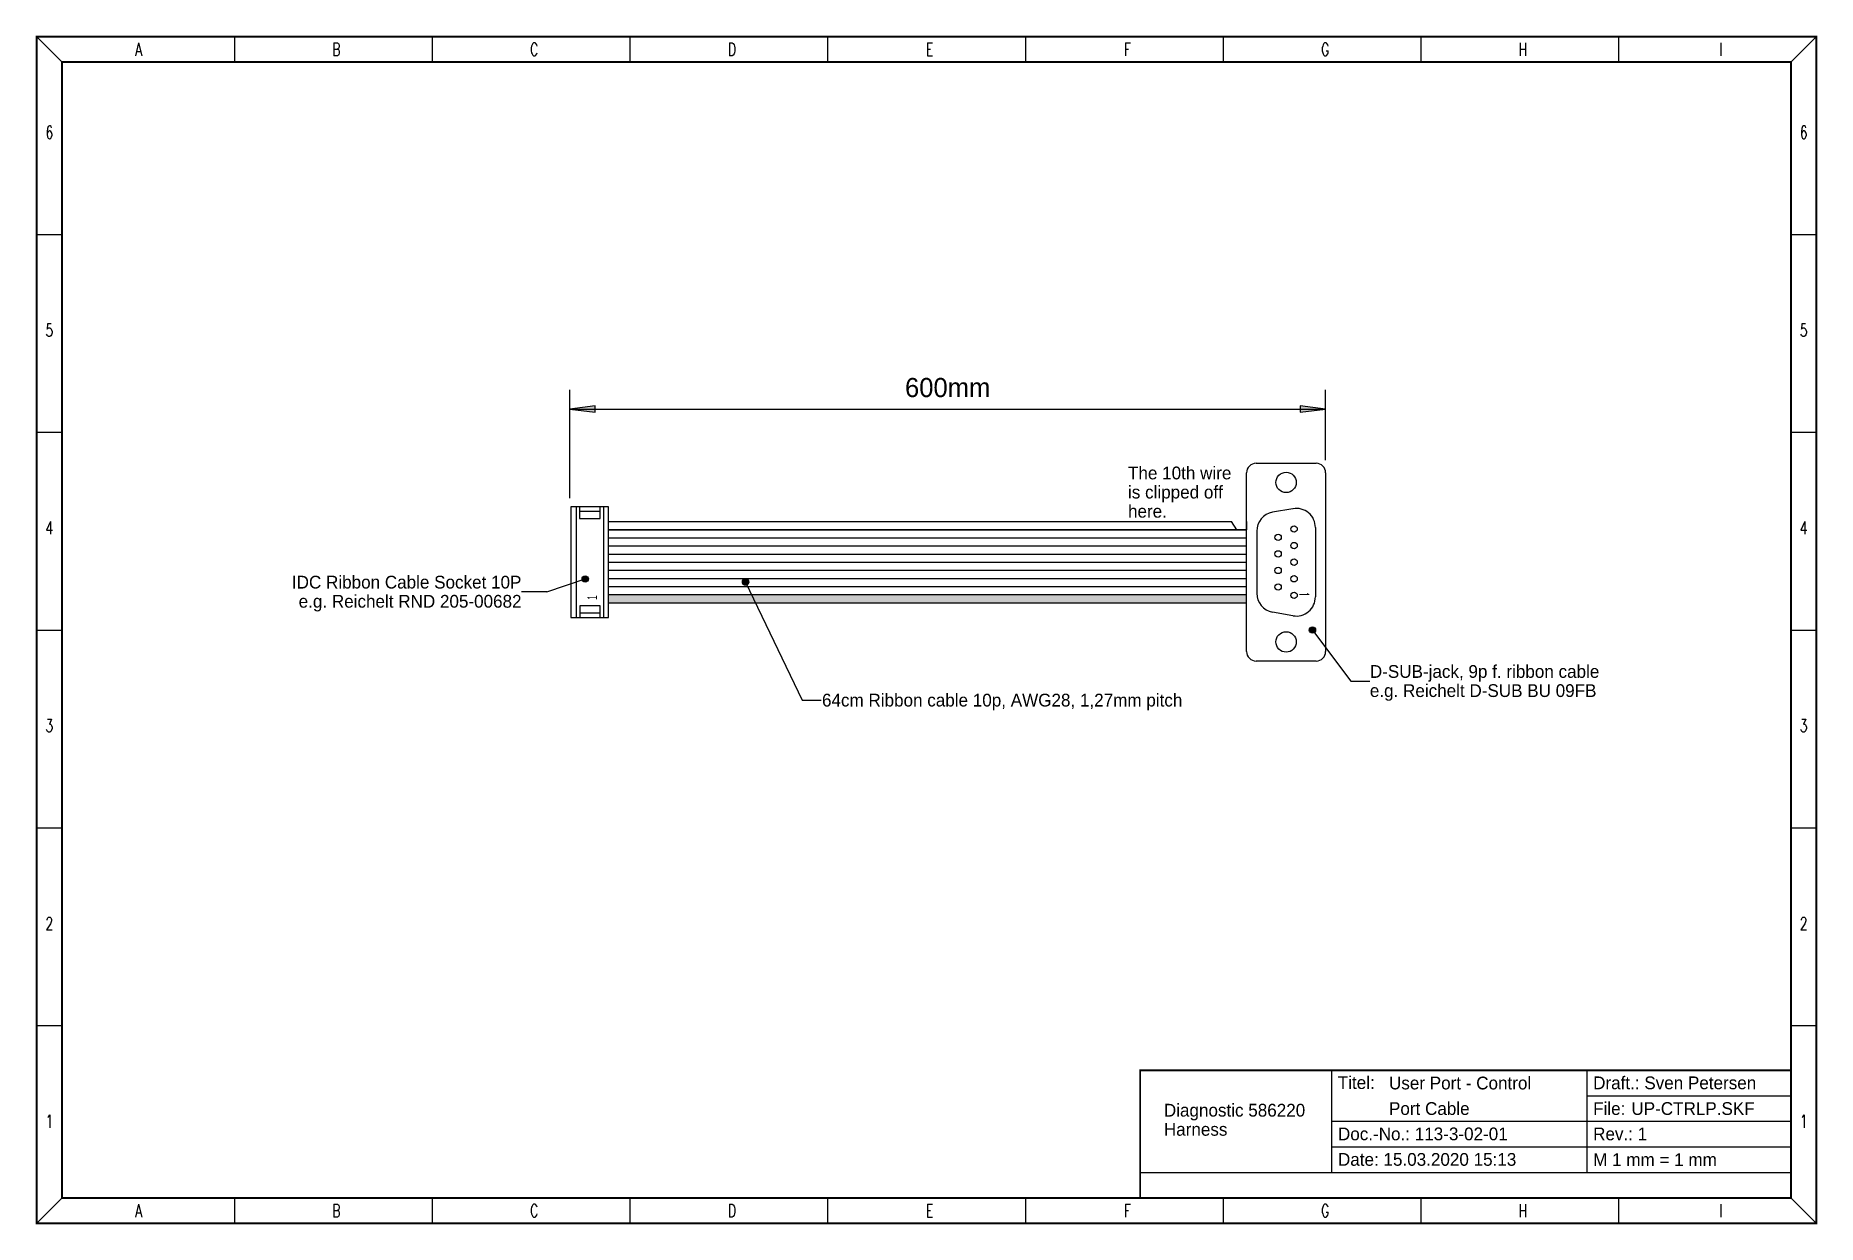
# Model space of a CAD drawing. Extents: x 11 to 290, y 6 to 192.
import ezdxf
from ezdxf.enums import TextEntityAlignment as Align

# ---------------------------------------------------------------- set-up
doc = ezdxf.new("R2010")
doc.units = 0
for name, color, linetype in [('BEMASSUNG', 7, 'Continuous'), ('RAHMEN', 7, 'Continuous'), ('ZEICHNUNG', 7, 'Continuous')]:
    doc.layers.add(name, color=color, linetype=linetype)
doc.styles.add('FUTURALTBT', font='FUTURAL.TTF')
doc.styles.add('ROMANS', font='romans__.ttf')

# ---------------------------------------------------------------- blocks, each defined once
blk = doc.blocks.new('LONGARROW')
at = {"layer": 'BEMASSUNG', "linetype": 'Continuous'}
blk.add_hatch(color=0, dxfattribs=at).paths.add_polyline_path([(0, 0), (50.8, -6.35), (50.8, 6.35)])
at = {"layer": 'BEMASSUNG', "color": 0, "linetype": 'Continuous'}
blk.add_lwpolyline([(0, 0), (50.8, -6.35), (50.8, 6.35), (0, 0)], dxfattribs=at)

msp = doc.modelspace()

# ---------------------------------------------------------------- hatches: boundary and pattern name
at = {"layer": 'BEMASSUNG', "linetype": 'Continuous'}
for points in [[(97.5, 107, 1), (96.5, 107, 1)], [(122.64, 106.51, 1), (121.64, 106.51, 1)], [(211.5, 99, 1), (210.5, 99, 1)]]:
    msp.add_hatch(color=7, dxfattribs=at).paths.add_polyline_path(points)
at = {"layer": 'ZEICHNUNG', "linetype": 'Continuous'}
msp.add_hatch(color=1, dxfattribs=at).paths.add_polyline_path([(100.67, 104.55), (100.67, 103.28), (200.67, 103.28), (200.67, 104.55)])

# ---------------------------------------------------------------- linework, layer by layer
at = {"layer": 'BEMASSUNG', "color": 7, "linetype": 'Continuous'}
for p, q in [((94.57, 119.68), (94.57, 136.63)), ((213.07, 125.63), (213.07, 136.63)), ((94.57, 133.63), (213.07, 133.63)), ((199.15, 114.71), (198.33, 115.98)), ((91, 105), (97, 107)), ((122.14, 106.51), (131, 88)), ((91, 105), (87, 105)), ((131, 88), (134, 88))]:
    msp.add_line(p, q, dxfattribs=at)
msp.add_lwpolyline([(211, 99), (217, 91), (220, 91)], dxfattribs=at)
for centre in [(97, 107), (122.14, 106.51), (211, 99)]:
    msp.add_circle(centre, 0.5, dxfattribs=at)
at = {"layer": 'RAHMEN', "color": 7, "linetype": 'Continuous'}
for p, q in [((11, 192), (15, 188)), ((11, 192), (15, 192)), ((42, 192), (42, 188)), ((73, 192), (73, 188)), ((104, 192), (104, 188)), ((135, 192), (135, 188)), ((166, 192), (166, 188)), ((197, 192), (197, 188)), ((228, 192), (228, 188)), ((259, 192), (259, 188)), ((286, 188), (290, 192)), ((11, 161), (15, 161)), ((286, 161), (290, 161)), ((11, 130), (15, 130)), ((286, 130), (290, 130)), ((11, 99), (15, 99)), ((286, 99), (290, 99)), ((11, 68), (15, 68)), ((286, 68), (290, 68)), ((11, 37), (15, 37)), ((286, 37), (290, 37)), ((214, 30), (214, 14)), ((254, 30), (254, 14)), ((254, 26), (286, 26)), ((214, 22), (254, 22)), ((254, 22), (286, 22)), ((214, 18), (254, 18)), ((254, 18), (286, 18)), ((184, 14), (286, 14)), ((11, 6), (15, 10)), ((42, 10), (42, 6)), ((73, 10), (73, 6)), ((104, 10), (104, 6)), ((135, 10), (135, 6)), ((166, 10), (166, 6)), ((197, 10), (197, 6)), ((228, 10), (228, 6)), ((259, 10), (259, 6)), ((286, 10), (290, 6)), ((290, 10), (290, 6))]:
    msp.add_line(p, q, dxfattribs=at)
for points in [[(11, 6, 0.3, 0.3, 0), (290, 6, 0.3, 0.3, 0), (290, 192, 0.3, 0.3, 0), (11, 192, 0.3, 0.3, 0), (11, 6, 0.3, 0.3, 0)], [(184, 10, 0.3, 0.3, 0), (184, 30, 0.3, 0.3, 0), (286, 30, 0.3, 0.3, 0)]]:
    msp.add_lwpolyline(points, format="xyseb", dxfattribs=at)
msp.add_lwpolyline([(15, 10, 0.3, 0.3, 0), (286, 10, 0.3, 0.3, 0), (286, 188, 0.3, 0.3, 0), (15, 188, 0.3, 0.3, 0)], format="xyseb", close=True, dxfattribs=at)
at = {"layer": 'ZEICHNUNG', "color": 7, "linetype": 'Continuous'}
for p, q in [((200.67, 95.63), (200.67, 123.63)), ((202.17, 125.13), (211.57, 125.13)), ((213.07, 123.63), (213.07, 95.63)), ((95.57, 118.28), (95.57, 100.98)), ((99.32, 118.28), (96.12, 118.28)), ((96.12, 118.28), (96.12, 116.48)), ((99.32, 117.58), (96.12, 117.58)), ((99.32, 116.48), (99.32, 118.28)), ((99.87, 118.28), (99.87, 100.98)), ((207.95, 118.01), (204.75, 117.46)), ((96.12, 116.48), (99.32, 116.48)), ((100.67, 115.98), (198.33, 115.98)), ((100.67, 115.98), (198.33, 115.98)), ((100.67, 114.71), (100.67, 115.98)), ((100.67, 114.71), (200.67, 114.71)), ((200.67, 114.71), (100.67, 114.71)), ((200.67, 115.98), (200.67, 114.71)), ((200.67, 103.91), (200.67, 115.34)), ((211.47, 115.06), (211.47, 104.19)), ((100.67, 113.44), (200.67, 113.44)), ((100.67, 112.17), (200.67, 112.17)), ((202.27, 114.5), (202.27, 104.75)), ((100.67, 107.73), (100.67, 111.53)), ((100.67, 110.9), (200.67, 110.9)), ((100.67, 109.63), (200.67, 109.63)), ((100.67, 108.36), (200.67, 108.36)), ((100.67, 107.09), (200.67, 107.09)), ((100.67, 105.82), (200.67, 105.82)), ((100.67, 104.55), (200.67, 104.55)), ((99.37, 102.78), (96.17, 102.78)), ((96.17, 102.78), (96.17, 100.98)), ((96.17, 101.68), (99.37, 101.68)), ((96.17, 100.98), (99.37, 100.98)), ((99.37, 100.98), (99.37, 102.78)), ((100.67, 103.28), (200.67, 103.28)), ((207.95, 101.24), (204.75, 101.79)), ((211.57, 94.13), (202.17, 94.13))]:
    msp.add_line(p, q, dxfattribs=at)
msp.add_lwpolyline([(94.77, 100.98), (100.67, 100.98), (100.67, 118.28), (94.77, 118.28), (94.77, 100.98)], dxfattribs=at)
for centre, radius in [((206.87, 122.13), 1.6), ((208.12, 114.83), 0.5), ((205.62, 113.53), 0.5), ((208.12, 112.23), 0.5), ((205.62, 110.93), 0.5), ((208.12, 109.63), 0.5), ((205.62, 108.33), 0.5), ((205.62, 105.73), 0.5), ((208.12, 107.03), 0.5), ((208.12, 104.43), 0.5), ((206.87, 97.13), 1.6)]:
    msp.add_circle(centre, radius, dxfattribs=at)
for centre, radius, start, end in [((202.17, 123.63), 1.5, 90, 180), ((211.57, 123.63), 1.5, 0, 90), ((205.27, 114.5), 3, 99.8658, 180), ((208.47, 115.06), 3, 0, 99.8658), ((205.27, 104.75), 3, 180, 260.1342), ((208.47, 104.19), 3, 260.1342, 0), ((202.17, 95.63), 1.5, 180, 270), ((211.57, 95.63), 1.5, 270, 0)]:
    msp.add_arc(centre, radius, start, end, dxfattribs=at)

# ---------------------------------------------------------------- block references
at = {"layer": 'BEMASSUNG', "color": 7, "linetype": 'Continuous', "xscale": 0.07874015748031496, "yscale": 0.07874015748031496}
msp.add_blockref('LONGARROW', (94.57, 133.63), dxfattribs=at)
at = {"layer": 'BEMASSUNG', "color": 7, "linetype": 'Continuous', "xscale": 0.07874015748031496, "yscale": 0.07874015748031496, "rotation": 180}
msp.add_blockref('LONGARROW', (213.07, 133.63), dxfattribs=at)

# ---------------------------------------------------------------- texts
at = {"layer": 'BEMASSUNG', "color": 7, "linetype": 'Continuous', "style": 'FUTURALTBT'}
msp.add_text('600mm', height=3, dxfattribs=at).set_placement((153.82, 137), align=Align.MIDDLE_CENTER)
for s, p in [('The 10th wire', (182.09, 122.61)), ('is clipped off', (182.09, 119.61)), ('here.', (182.09, 116.61))]:
    msp.add_text(s, height=2, dxfattribs=at).set_placement(p)
for s, p in [('IDC Ribbon Cable Socket 10P', (87, 106.5)), ('e.g. Reichelt RND 205-00682', (87.02, 103.5))]:
    msp.add_text(s, height=2, dxfattribs=at).set_placement(p, align=Align.MIDDLE_RIGHT)
for s, p in [('D-SUB-jack, 9p f. ribbon cable', (220, 92.5)), ('e.g. Reichelt D-SUB BU 09FB', (220, 89.5)), ('64cm Ribbon cable 10p, AWG28, 1,27mm pitch ', (134.12, 88.01))]:
    msp.add_text(s, height=2, dxfattribs=at).set_placement(p, align=Align.MIDDLE_LEFT)
at = {"layer": 'RAHMEN', "color": 7, "linetype": 'Continuous', "style": 'ROMANS', "width": 0.705882}
for s, p in [('A', (27, 190)), ('B', (58, 190)), ('C', (89, 190)), ('D', (120, 190)), ('E', (151, 190)), ('F', (182, 190)), ('G', (213, 190)), ('H', (244, 190)), ('I', (275, 190)), ('6', (13, 177)), ('6', (288, 177)), ('5', (13, 146)), ('5', (288, 146)), ('4', (13, 115)), ('4', (288, 115)), ('3', (13, 84)), ('3', (288, 84)), ('2', (13, 53)), ('2', (288, 53)), ('1', (13, 22)), ('1', (288, 22)), ('A', (27, 8)), ('B', (58, 8)), ('C', (89, 8)), ('D', (120, 8)), ('E', (151, 8)), ('F', (182, 8)), ('G', (213, 8)), ('H', (244, 8)), ('I', (275, 8))]:
    msp.add_text(s, height=2, dxfattribs=at).set_placement(p, align=Align.MIDDLE_CENTER)
at = {"layer": 'RAHMEN', "color": 7, "linetype": 'Continuous', "style": 'FUTURALTBT'}
for s, p in [('Titel:', (214.97, 27.07)), ('Diagnostic 586220', (187.71, 22.74)), ('File:', (255, 23)), ('Harness', (187.71, 19.74))]:
    msp.add_text(s, height=2, dxfattribs=at).set_placement(p)
at = {"layer": 'RAHMEN', "color": 7, "linetype": 'Continuous', "char_height": 2, "attachment_point": 7, "style": 'FUTURALTBT'}
for s, insert in [('\\C7;\\H2;\\fFutura Lt BT|b0|i0;Draft.: \\H2;Sven Petersen', (255, 27)), ('\\C7;\\H2;\\fFutura Lt BT|b0|i0;Doc.-No.: \\H2;113-3-02-01', (215, 19)), ('\\C7;\\H2;\\fFutura Lt BT|b0|i0;Rev.: \\H2;1', (255, 19)), ('\\C7;\\H2;\\fFutura Lt BT|b0|i0;Date: \\H2;15.03.2020 \\H2;15:13', (215, 15)), ('\\C7;\\H2;\\fFutura Lt BT|b0|i0;M \\H2;1 mm = 1 mm', (255, 15))]:
    msp.add_mtext(s, dxfattribs=dict(at, insert=insert))
at = {"layer": 'ZEICHNUNG', "color": 7, "linetype": 'Continuous'}
for rotation, style, width, p in [(90, 'FUTURALTBT', 0.632152, (97.34, 103.73)), (270, 'ROMANS', 0.446225, (210.47, 104.93))]:
    msp.add_text('1', height=1.5, rotation=rotation, dxfattribs=dict(at, style=style, width=width)).set_placement(p, align=Align.TOP_LEFT)
at = {"layer": 'ZEICHNUNG', "color": 7, "linetype": 'Continuous', "style": 'FUTURALTBT'}
for s, p in [('User Port - Control ', (223, 27)), ('Port Cable', (223, 23)), ('UP-CTRLP.SKF', (261, 23))]:
    msp.add_text(s, height=2, dxfattribs=at).set_placement(p)

doc.saveas('drawing.dxf')
